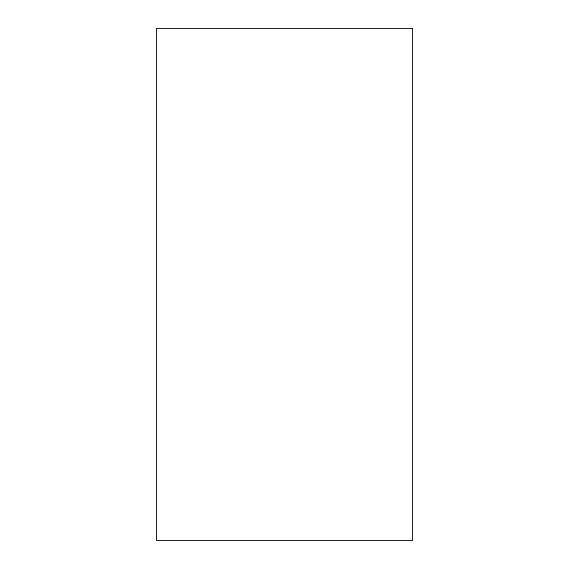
<?xml version="1.0" encoding="UTF-8"?>
<svg xmlns="http://www.w3.org/2000/svg" width="569" height="569" viewBox="0 0 569 569"><rect width="100%" height="100%" fill="white"/><g stroke="black" fill="none" stroke-linecap="round" stroke-linejoin="round"><path stroke-width="0.85" d="M412.525 28.45L156.475 28.45L156.475 540.55L412.525 540.55L412.525 28.45"/></g></svg>
